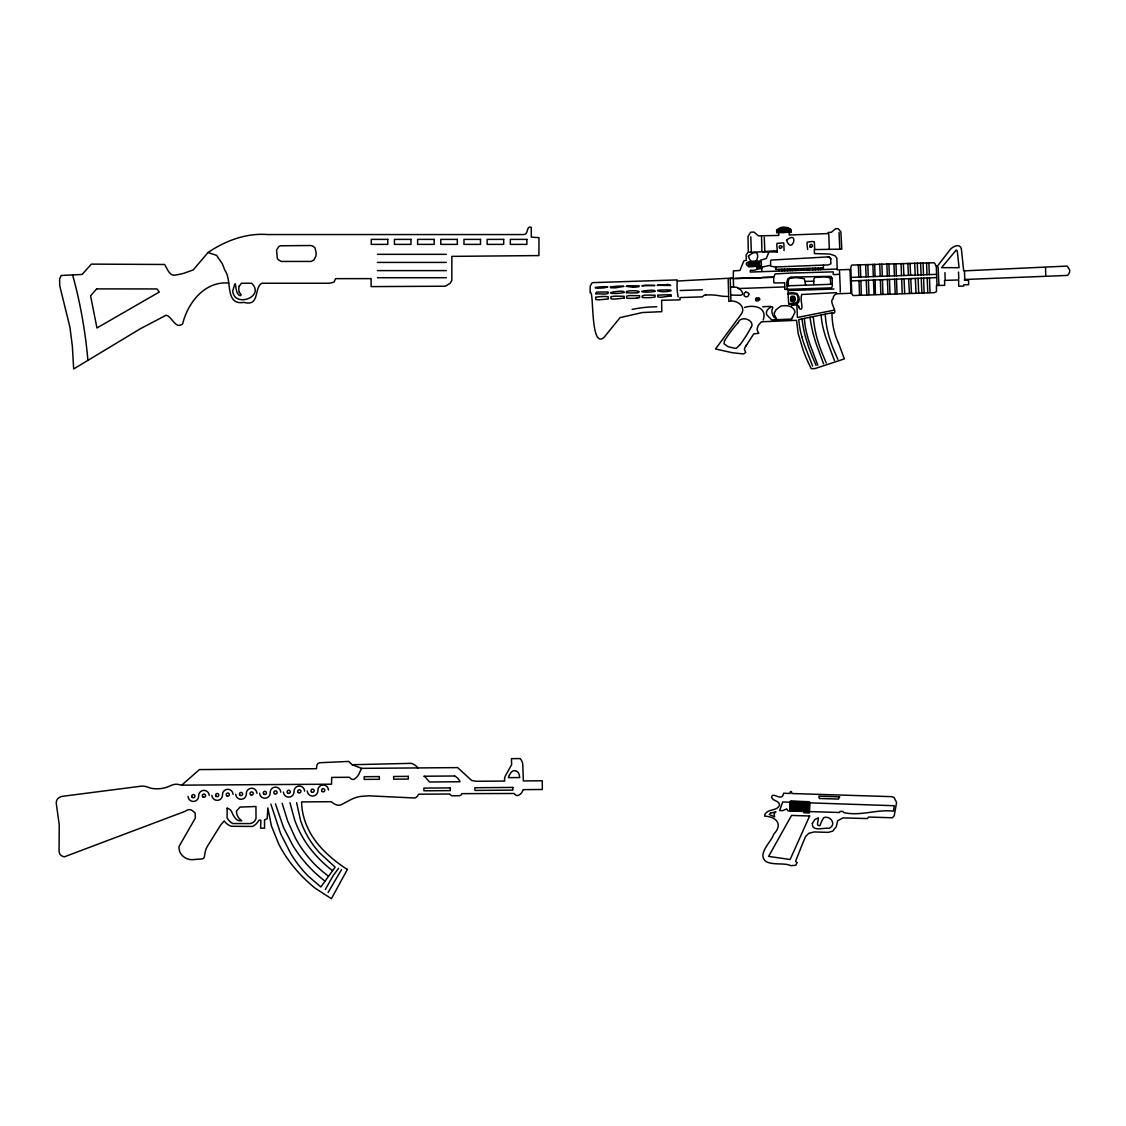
<?xml version="1.0" encoding="UTF-8"?>
<svg xmlns="http://www.w3.org/2000/svg" width="1126" height="1126" viewBox="0 0 1126 1126"><rect width="100%" height="100%" fill="white"/><g stroke="black" fill="none" stroke-linecap="round" stroke-linejoin="round"><path stroke-width="1.5" d="M788.594 231.928L788.721 228.578M789.664 231.928L789.565 229.141M775.617 268.129L775.701 266.778M768.706 252.534L766.285 258.487L760.289 260.331M791.029 811.002L791.339 801.656L790.48 800.98L790.128 811.002L792.085 811.044L792.394 801.698L791.536 801.008L791.184 811.03M793.168 811.086L793.478 801.726L792.62 801.05L792.268 811.072L803.908 811.438L804.217 802.092L803.359 801.416L803.007 811.438M793.366 811.1L793.703 801.079L794.562 801.768L794.252 811.114M794.393 811.142L794.745 801.121L795.603 801.796L795.294 811.156M795.491 811.17L795.843 801.163L796.701 801.839L796.392 811.184L796.898 801.191L797.757 801.881L797.447 811.227M797.644 811.255L797.982 801.233L798.841 801.909L798.531 811.255M798.728 811.283L799.08 801.262L799.939 801.951L799.629 811.297M799.756 811.325L800.107 801.304L800.966 801.979L800.656 811.339M800.867 811.353L801.205 801.346L802.064 802.022L801.754 811.367M801.923 811.396L802.275 801.374L803.134 802.064L802.824 811.41M804.991 811.48L805.301 802.134L804.443 801.445L804.091 811.466L809.27 811.621L809.58 802.275L808.721 801.599L808.369 811.607M805.132 811.508L805.47 801.487L806.329 802.162L806.019 811.508M806.23 811.536L806.582 801.515L807.441 802.205L807.131 811.55M807.286 811.579L807.638 801.557L808.496 802.247L808.187 811.593M831.903 278.066L832.241 279.952A13.836 13.836 0 0 1 832.255 280.712L832.17 283.273A13.554 13.554 0 0 0 832.184 284.259A8.093 8.093 0 0 1 832.339 285.976L831.565 287.848L788.425 289.34L788.313 290.55A6.474 6.474 0 0 0 788.172 291.282L788.101 292.127A24.153 24.153 0 0 0 788.116 294.168M761.767 267.96L761.88 270.761M774.421 312.761L776.067 309.763L780.698 306.117C785.512 305.146 792.028 305.315 794.52 310.368A5.067 5.067 0 0 1 794.956 312.31L792.479 317.433M361.418 768.354L359.053 773.858A15.581 15.581 0 0 1 356.449 777.39A12.372 12.372 0 0 1 354.549 778.981A2.829 2.829 0 0 1 351.565 779.093A7.249 7.249 0 0 1 349.454 777.278L331.706 777.404L331.537 784.203L181.736 785.146L177.486 784.315A11.865 11.865 0 0 0 172.475 784.921L169.449 786.145A27.686 27.686 0 0 1 161.145 788.552A33.836 33.836 0 0 1 153.291 788.608A16.693 16.693 0 0 1 149.857 787.862L147.07 786.919A14.919 14.919 0 0 0 141.412 786.145L61.705 796.42A9.543 9.543 0 0 0 58.017 798.545A5.25 5.25 0 0 0 56.384 801.712A9.909 9.909 0 0 0 56.328 803.767L59.256 825.02L59.059 850.623A8.614 8.614 0 0 0 59.481 853.128A4.757 4.757 0 0 0 61.395 855.633A8.262 8.262 0 0 0 64.337 856.83L185.03 811.353A11.204 11.204 0 0 1 187.972 809.847A4.603 4.603 0 0 1 191.786 810.27L195.094 812.916L195.361 818.053L179.09 846.358A10.852 10.852 0 0 0 180.85 853.747A13.315 13.315 0 0 0 191.842 859.701L202.567 858.871A2.632 2.632 0 0 0 204.341 856.956L205.129 852.354A17.101 17.101 0 0 1 207.156 846.738L220.795 824.795L224.243 820.953A13.47 13.47 0 0 0 227.185 824.077A15.145 15.145 0 0 0 231.463 826.287L252.506 826.428A6.109 6.109 0 0 0 253.702 825.837A15.131 15.131 0 0 0 256.981 822.993L259.191 820.094L260.908 820.235L260.599 828.159L264.568 828.215L264.497 819.897L267.186 818.757L267.847 807.919L271.408 825.893L278.755 844.12A127.731 127.731 0 0 0 293.365 866.485A149.026 149.026 0 0 0 315.027 888.104L331.41 898.689L347.47 869.244A11.682 11.682 0 0 1 345.161 868.076C329.918 857.787 315.618 844.894 307.736 827.948A68.362 68.362 0 0 1 302.922 813.676A56.033 56.033 0 0 1 301.641 801.923L331.128 801.698L333.943 803.697A11.57 11.57 0 0 0 337.138 805.034A6.601 6.601 0 0 0 341.094 804.808L350.819 799.671A31.064 31.064 0 0 1 360.545 796.42L368.638 795.815L414.65 797.996A3.153 3.153 0 0 0 415.663 797.672A5.292 5.292 0 0 0 417.549 796.012L418.576 794.224L449.767 793.985A2.731 2.731 0 0 0 450.541 794.956A5.982 5.982 0 0 0 452.089 795.843L458.535 795.716A4.349 4.349 0 0 0 459.605 795.646A2.871 2.871 0 0 0 461.35 794.548A4.321 4.321 0 0 0 461.871 793.647L514.202 793.492A5.574 5.574 0 0 0 515.694 795.04A2.773 2.773 0 0 0 518.284 795.35A7.178 7.178 0 0 0 521.38 793.056A10.88 10.88 0 0 0 523.168 789.636L542.324 789.495L542.253 780.768L523.337 780.923L522.76 764.301A9.627 9.627 0 0 0 522.028 761.5A11.541 11.541 0 0 0 520.156 758.572L511.471 758.643L511.64 764.638L505.63 775.462A8.192 8.192 0 0 0 504.772 777.616A7.91 7.91 0 0 0 504.73 781.064L475.974 781.275L471.653 780.445L457.635 767.622L361.418 768.354L352.213 764.723L348.666 761.429L322.289 762.612A10.148 10.148 0 0 0 319.193 762.949A3.279 3.279 0 0 0 317.518 764.019A1.9 1.9 0 0 0 317.166 764.653A13.273 13.273 0 0 0 316.533 768.706L199.429 769.593L181.736 785.146M239.233 286.145L241.457 283.259L251.577 283.231C265.145 296.096 236.868 307.384 233.04 292.999A13.259 13.259 0 0 1 232.688 291.198C237.769 272.928 233.082 293.745 240.331 295.716L241.161 294.815L239.345 292.408M325.33 889.484L333.183 875.592L338.616 868.273M801.712 294.491L836.491 292.647M328.074 892.524L341.53 869.61M823.402 265.215L823.402 267.861M751.478 326.99C754.8 319.854 740.542 315.041 738.163 322.683M838.434 343.064L844.387 358.898L814.928 368.596L811.41 368.638A1.534 1.534 0 0 1 810.917 368.146L806.075 357.716A199.189 199.189 0 0 1 803.302 350.622L798.221 333.676L796.546 320.333L761.443 321.797L758.262 325.428L757.122 328.736A4.687 4.687 0 0 0 757.305 330.27L758.741 333.324A1.802 1.802 0 0 1 758.305 333.395L753.773 333.845L745.032 347.371L744.385 349.623L745.778 352.354L744.075 353.634A6.263 6.263 0 0 1 742.836 353.902L732.153 352.705L715.517 348.947L741.541 313.76C746.313 305.892 735.996 299.319 728.803 301.402L728.621 296.321M724.454 340.601L724.074 343.838L727.762 346.47A22.323 22.323 0 0 0 731.238 347.441L735.165 348.328A5.94 5.94 0 0 0 736.432 348.272L739.852 344.753M779.488 228.916L779.079 229.127A9.782 9.782 0 0 0 777.897 229.845L777.883 230.464A16.693 16.693 0 0 0 777.883 231.407L777.953 232.336A31.95 31.95 0 0 0 784.273 232.575L790.593 231.604A19.283 19.283 0 0 0 790.494 230.14L790.325 229.451A5.306 5.306 0 0 0 786.708 227.888L784.442 227.593A5.503 5.503 0 0 0 781.543 227.874L779.488 228.916L779.811 232.223M778.728 229.394L778.77 232.308M208 252.548C225.172 240.851 246.144 232.885 267.326 234.546L523.787 234.56C528.938 234.391 525.842 225.566 531.275 227.311L531.317 237.107L538.988 237.67L538.904 255.574L451.836 256.376L451.836 280.458L450.034 283.372L445.333 286.215L371.101 286.609L371.101 278.629L335.745 278.643L333.859 282.246L329.2 283.259L261.936 283.245C253.702 287.214 260.261 306.976 243.92 302.373C224.398 305.667 232.491 280.233 224.848 270.31A105.239 105.239 0 0 0 222.216 263.667L216.586 255.349L208 252.548L193.236 269.902L183.848 273.294A109.546 109.546 0 0 1 176.064 274.955C169.674 276.996 167.211 268.481 164.635 264.483L91.375 264.117L82.099 274.462L61.156 275.476L59.636 278.938L59.706 285.68L69.939 327.216L72.36 346.315L73.669 368.962L140.3 328.778L165.944 315.308A3.181 3.181 0 0 1 167.38 315.618C172.405 318.095 176.008 329.397 182.623 323.936C187.803 302.683 204.693 280.979 228.662 283.062M781.36 228.001L781.5 232.223M955.932 250.408L941.547 267.664L959.085 267.664L957.269 250.774L955.932 250.408A2.745 2.745 0 0 1 956.396 250.296M780.628 228.381L780.712 231.689A3.533 3.533 0 0 1 780.797 232.195M811.199 247.284L810.101 247.016M745.665 292.113L744.61 292.887A3.505 3.505 0 0 0 744.159 295.716L745.75 296.87A3.8 3.8 0 0 0 748.508 295.702L748.917 293.97M763.977 266.651L769.48 265.497M832.536 312.676L798.784 319.545A82.367 82.367 0 0 0 801.853 336.66M833.69 310.269L797.377 317.462L796.912 305.385M637.246 292.661C643.636 291.043 632.488 290.494 630.49 290.846A24.505 24.505 0 0 0 629.054 290.888L626.394 291.465L626.464 292.746M790.874 278.221L794.562 277.784A62.324 62.324 0 0 1 796.321 277.601L804.33 278.741L805.709 285.188M816.266 277.32L816.899 277.249A62.296 62.296 0 0 1 824.148 276.785L827.511 277.095M636.795 298.108L639.568 297.658L639.596 296.434A2.379 2.379 0 0 0 639.484 295.716L630.715 295.589A26.011 26.011 0 0 0 628.955 295.659L626.591 296.152L626.689 298.207A67.236 67.236 0 0 0 636.795 298.151M791.353 305.582L793.577 305.16A16.566 16.566 0 0 1 794.773 304.977L795.983 304.921A2.815 2.815 0 0 1 799.038 306.905M730.267 278.685L732.59 278.375A1.9 1.9 0 0 1 733.322 278.53L773.646 277.235A10.669 10.669 0 0 0 774.055 276.419L775.152 273.914L790.776 273.083L833.198 271.873L833.296 274.491A6.094 6.094 0 0 0 834.267 274.617L838.532 274.322M788.383 293.14L790.776 292.873A26.475 26.475 0 0 1 792.423 292.732L797.067 293.534L798.827 296.701A12.062 12.062 0 0 1 799.164 299.643A4.377 4.377 0 0 1 795.716 304.217M788.313 290.55L834.014 289.016M788.411 293.999L792.915 293.787A35.385 35.385 0 0 1 794.421 293.802M851.298 280.895L936.691 277.601M830.692 258.881A2.379 2.379 0 0 0 829.313 257.221L828.483 256.981A4.265 4.265 0 0 0 827.765 256.925L771.24 260.064A2.407 2.407 0 0 0 770.62 260.852L770.578 266.102L775.04 267.003L828.286 264.906L830.889 263.864L830.664 258.896M762.682 306.736L770.465 306.399M837.139 269.072L750.31 272.07A5.714 5.714 0 0 1 750.465 270.212C755.63 271.028 757.305 268.509 761.781 268.495M749.057 252.323L761.232 251.83M791.733 319.094L771.648 319.868L766.764 314.816A4.659 4.659 0 0 1 766.482 312.507C765.849 309.298 775.645 302.936 771.972 309.833A9.74 9.74 0 0 0 773.998 317.11L776.405 318.855L775.279 316.476A4.701 4.701 0 0 1 774.392 312.761M823.402 267.918L775.758 269.452A5.151 5.151 0 0 1 775.617 268.129M787.229 289.382L787.102 286.722A13.568 13.568 0 0 1 787.116 285.835L832.184 284.259M744.553 307.412C754.251 304.456 767.453 307.285 763.217 319.995M762.555 277.489L773.646 277.235L773.829 281.838A7.361 7.361 0 0 0 774.041 282.879A84.366 84.366 0 0 0 776.039 282.922L784.681 282.823L784.752 288.833A4.968 4.968 0 0 0 784.822 289.452L788.425 289.34M851.172 277.376L936.579 274.35M737.994 288.538L784.738 286.933M761.598 277.798L735.053 278.53M730.549 286.919L737.08 287.355A11.682 11.682 0 0 1 737.868 287.918C740.401 288.861 745.482 294.562 740.669 295.209A18.368 18.368 0 0 1 739.444 295.265L732.801 295.125A65.407 65.407 0 0 0 730.746 295.139L730.239 279.051M680.104 290.536L702.497 289.79M656.754 306.751L651.391 306.934A127.618 127.618 0 0 0 647.9 307.145L645.55 307.356A121.228 121.228 0 0 0 632.136 309.397M705.903 294.942L710.858 294.899A51.289 51.289 0 0 1 717.684 295.476L719.401 295.758A42.042 42.042 0 0 0 728.621 296.391M352.213 764.723L411.215 763.344A12.541 12.541 0 0 1 414.762 764.976A14.244 14.244 0 0 1 417.901 767.932M805.54 281.387L813.901 281.204M788.101 294.168L788.664 303.373L790.888 303.485A25.011 25.011 0 0 0 792.803 303.513L796.758 302.514L797.926 299.671A9.543 9.543 0 0 0 797.884 296.856L797.799 296.574A3.674 3.674 0 0 0 794.421 293.633M377.379 254.335L446.346 254.335M377.379 262.414L446.346 262.414M377.379 270.606L446.346 270.606M377.379 277.728L446.346 277.728M607.998 292.056L598.863 292.028A18.565 18.565 0 0 0 596.47 292.225L595.612 293.914A58.777 58.777 0 0 1 598.821 293.886L604.127 294.041A25.997 25.997 0 0 0 605.197 294.027L607.449 293.717A3.082 3.082 0 0 0 608.068 293.45L608.068 292.394M597.737 288.101L600.059 288.087A81.762 81.762 0 0 0 603.944 287.89L607.801 286.947A26.785 26.785 0 0 0 601.608 286.806L595.387 287.369A1.548 1.548 0 0 0 595.401 287.989A39.565 39.565 0 0 0 597.737 288.101M632.728 287.229L626.197 286.314A23.956 23.956 0 0 1 631.77 285.751L637.457 285.863A42.915 42.915 0 0 0 639.075 285.863L639.118 286.567A26.644 26.644 0 0 1 632.728 287.172M756.883 267.312L756.672 268.706M750.521 265.483L748.438 265.412A3.814 3.814 0 0 1 748.368 264.906L748.382 263.371A52.852 52.852 0 0 1 752.886 262.78L758.628 262.822A10.866 10.866 0 0 1 759.459 262.949L759.515 263.991A12.485 12.485 0 0 1 759.515 265.018M831.044 276.714L830.27 276.447A10.021 10.021 0 0 0 829.665 276.349L790.733 277.109L787.89 278.685L786.807 282.246A14.948 14.948 0 0 0 787.046 285.385L787.116 285.779M313.169 246.397L315.055 247.931L316.125 252.646A15.201 15.201 0 0 1 315.829 256.362L313.943 259.867L311.226 261.443L281.303 261.443L278.629 259.993A5.588 5.588 0 0 1 277.32 258.234L276.574 249.972L278.657 246.847A6.545 6.545 0 0 1 280.304 245.778L310.396 245.524A6.897 6.897 0 0 1 313.169 246.397M837.857 359.363L833.282 348.736A130.996 130.996 0 0 1 831.579 344.317L830.129 340.108A107.223 107.223 0 0 1 825.175 314.168M816.04 365.429L811.41 354.451A160.202 160.202 0 0 1 808.595 347.061L805.372 336.604A130.912 130.912 0 0 1 802.008 318.883M826.245 363.008L821.698 352.072A142.819 142.819 0 0 1 819.489 346.132L817.575 340.108A117.484 117.484 0 0 1 813.296 316.589M812.634 366.147L804.302 344.697A150.715 150.715 0 0 1 803.091 341.065L801.782 336.688M834.465 360.517L826.034 338.138A139.68 139.68 0 0 1 824.908 334.577L823.894 331.002A82.916 82.916 0 0 1 821.107 314.984M823.57 363.853L816.688 345.26A173.432 173.432 0 0 1 812.958 332.874L811.184 324.724A99.764 99.764 0 0 1 810.087 317.236M798.728 307.074L798.784 307.201A8.656 8.656 0 0 0 799.263 308.186A6.165 6.165 0 0 0 799.727 308.904C803.134 311.297 801.74 303.33 801.36 302.078A21.295 21.295 0 0 1 801.628 294.505M817.842 365.232L810.199 345.105A161.877 161.877 0 0 1 808.989 341.459L807.455 336.322M282.147 803.302L287.665 821.037L295.35 837.969A117.512 117.512 0 0 0 309.749 858.899A109.757 109.757 0 0 0 328.426 876.098M275.448 803.781L283.485 827.385L292.816 845.513A130.405 130.405 0 0 0 324.893 881.067M270.859 804.105L280.768 834L290.747 853.564A122.326 122.326 0 0 0 307.905 875.845L320.882 886.964L335.154 867.161L319.587 852.832A93.106 93.106 0 0 1 307.708 836.505A86.266 86.266 0 0 1 300.459 820.122L296.617 802.613M72.585 274.8C80.284 302.711 85.365 331.311 87.884 360.165M794.266 297.926L793.999 297.236A1.436 1.436 0 0 0 791.494 297.785L791.367 298.545A4.687 4.687 0 0 0 791.691 300.445L792.282 301.163A2.942 2.942 0 0 0 793.07 301.121L794.224 299.769A6.967 6.967 0 0 0 794.337 298.826A4.223 4.223 0 0 0 794.28 297.926M289.959 802.754L294.702 820.066A103.508 103.508 0 0 0 313.718 852.861A124.733 124.733 0 0 0 332.494 870.623M790.79 300.417L790.762 300.262A21.647 21.647 0 0 1 790.677 297.799A1.59 1.59 0 0 1 791.733 296.237L792.451 296.18A5.363 5.363 0 0 1 794.21 296.434L794.618 296.659A8.276 8.276 0 0 1 795.153 299.094M610.545 287.538L610.517 286.849A44.871 44.871 0 0 0 612.164 286.736L617.949 286.187A25.152 25.152 0 0 1 623.677 286.328M813.971 284.554L813.732 282.584A14.539 14.539 0 0 1 813.662 281.359L813.732 280.121A3.223 3.223 0 0 1 816.195 277.066M840.249 291.986L840.249 291.338A116.597 116.597 0 0 0 840.249 288.073L839.503 271.169M788.552 285.779L788.313 283.471A14.807 14.807 0 0 1 788.242 282.246L788.327 281.007A3.209 3.209 0 0 1 790.804 277.953M623.677 286.398L616.274 287.721A25.138 25.138 0 0 1 610.531 287.609M907.823 263.4L908.457 275.349M908.64 278.671L909.414 293.224M777.292 250.76L776.827 245.637A9.599 9.599 0 0 1 777.01 243.343L782.908 242.949A11.302 11.302 0 0 1 783.738 243.033A31.444 31.444 0 0 1 783.893 244.905L784.048 250.549M938.071 267.003L938.929 284.343M807.68 249.55L807.117 245.313A7.389 7.389 0 0 1 807.328 242.132L811.382 241.597A6.376 6.376 0 0 1 814.365 241.837L814.633 249.142M910.047 263.343L910.61 275.265M910.765 278.601L911.455 293.154M785.723 227.902L785.92 232.026M783.724 227.916L783.921 232.097M920.575 263.048L921.096 274.899M921.237 278.192L921.884 292.788M914.692 263.217L915.213 275.11M915.354 278.418L916.001 292.999M903.362 263.526L903.897 275.504M904.037 278.854L904.685 293.393M893.917 263.794L894.452 275.842M894.593 279.22L895.24 293.717M839.039 232.435L839.771 248.959M926.543 262.879L927.036 274.688M927.177 277.967L927.796 292.577M764.258 237.29L764.835 251.084M928.866 262.822L929.344 274.603M929.471 277.883L930.062 292.493M917.282 263.146L917.774 275.011M918.084 278.319L918.675 292.901M850.031 270.141L850.946 292.31M858.35 264.779L858.828 277.193M858.969 280.571L859.532 294.97M958.522 272.056L958.775 278.854M936.283 266.327L936.973 285.047M901.053 263.597L901.504 275.589M901.63 278.952L902.193 293.478M879.744 264.188L880.208 276.349M880.335 279.769L880.884 294.224M872.875 264.385L873.34 276.588M873.48 280.036L874.029 294.463M867.794 264.526L868.259 276.771M868.399 280.219L868.948 294.646M865.655 264.582L866.119 276.855M866.26 280.304L866.809 294.716M784.667 227.902L784.822 232.083M758.84 262.977L758.91 265.032M758.192 263.005L758.262 265.06M757.629 263.02L757.699 265.074M757.01 263.048L757.08 265.103M756.39 263.076L756.461 265.131M755.799 263.09L755.87 265.145M755.124 263.118L755.194 265.173M754.448 263.146L754.519 265.187M753.238 263.188L753.308 265.243M752.632 263.217L752.717 265.257M751.985 263.231L752.069 265.286M751.45 263.259L751.535 265.3M750.746 263.287L750.831 265.328M750.155 263.301L750.24 265.342M749.452 263.329L749.536 265.37M748.917 263.357L749.001 265.384M923.067 262.977L923.489 274.814M923.602 278.108L924.122 292.704M895.958 263.737L896.395 275.771M896.507 279.149L897.028 293.661M888.921 263.934L889.343 276.025M889.47 279.417L889.976 293.9M886.866 263.991L887.302 276.095M887.415 279.487L887.935 293.97M881.883 264.131L882.305 276.278M882.432 279.684L882.939 294.153M850.89 269.733L851.735 292.76M820.685 267.946L820.741 269.635M818.306 268.03L818.377 269.719M815.266 268.129L815.337 269.832M812.676 268.213L812.733 269.916M808.848 268.34L808.904 270.043M807.046 268.41L807.103 270.113M803.894 268.509L803.95 270.226M801.515 268.593L801.585 270.296M798.25 268.706L798.32 270.409M795.435 268.79L795.491 270.507M792.507 268.889L792.563 270.62M790.255 268.973L790.311 270.69M786.708 227.86L786.849 231.998M787.553 269.058L787.609 270.789M784.498 269.156L784.569 270.887M781.796 269.255L781.866 270.986M778.868 269.339L778.939 271.084M964.489 271.535L964.729 278.657M944.939 272.633L945.164 279.304M860.306 264.723L860.728 277.038M860.855 280.515L861.348 294.899M828.778 233.983L829.285 248.621M733.322 278.53L733.561 286.806M782.64 227.945L782.767 232.153M750.817 236.798L751.295 251.9M874.677 264.329L875.029 276.532M830.594 284.315L830.425 280.275A25.448 25.448 0 0 0 830.298 278.938M753.913 263.16L753.984 265.215M728.184 279.417L728.635 295.209M788.664 303.373L788.693 304.119L793.9 303.921A48.7 48.7 0 0 0 795.632 303.781M787.595 228.254L787.693 231.914M761.528 236.826L761.908 251.098M730.746 295.139L730.858 299.924M1045.561 267.96L1045.73 275.265M875.113 279.966L875.451 294.421M239.388 292.394A8.755 8.755 0 0 1 239.402 285.793M838.42 343.064A70.783 70.783 0 0 1 832.015 313.225C839.982 314.154 828.018 301.515 833.085 298.812A4.842 4.842 0 0 1 837.758 293.717L851.495 293.267L853.044 295.561L934.636 292.633L936.522 291.535L936.424 285.582L944.714 285.314L944.559 280.416L958.62 279.952L958.705 286.229L963.786 286.06L963.617 284.836L968.684 284.667L968.515 280.149L964.475 280.219L964.447 279.501L1067.701 275.42L1069.545 272.478A8.051 8.051 0 0 0 1069.658 270.015L1067.237 266.074L963.687 270.887L961.337 248.79C959.619 242.315 951.076 247.27 949.021 251.126L937.465 266.032C934.735 267.115 936.03 261.514 932.356 262.808L851.988 265.046A1.675 1.675 0 0 0 851.383 265.426L850.482 269.452L837.237 269.888L836.843 258.107L835.042 255.785L829.848 254.068L814.436 253.561L814.295 249.592L841.798 249.127L840.855 231.872L838.208 228.677L835.647 228.677L831.382 232.266L828.173 232.505L828.004 233.575L789.227 235.01L789.143 232.547L791.17 232.477L791.071 229.507L786.469 227.311L781.064 227.41L776.63 229.831L776.771 232.829L778.657 232.744L778.784 235.447L758.417 235.855L754.026 232.069L750.662 232.209L748.002 236.516L748.297 252.027L746.13 254.729L746.327 260.345L743.878 260.824L739.923 270.479L733.406 270.887L733.265 278.009L677.219 281.036L677.19 279.924L592.881 282.626A2.59 2.59 0 0 0 591.938 283.034L590.193 286.201L590.137 292.76C594.289 288.932 589.855 349.13 603.846 337.589L620.074 317.616L642.453 312.521L661.807 311.677L661.638 300.276L680.076 299.84L679.991 297.588L702.525 296.828A4.828 4.828 0 0 1 705.875 294.773M745.581 346.372A33.977 33.977 0 0 1 746.566 344.795M791.592 319.08A2.322 2.322 0 0 1 792.521 317.476M827.765 256.925A3.983 3.983 0 0 1 828.905 257.066M829.116 257.15A2.435 2.435 0 0 1 830.707 258.881M678.162 296.954A54.118 54.118 0 0 1 677.247 281.134M807.525 336.294A80.073 80.073 0 0 1 804.386 318.391M827.526 277.362A3.885 3.885 0 0 1 830.622 278.671M831.044 276.714A3.491 3.491 0 0 1 831.889 278.066M795.209 299.783A2.168 2.168 0 0 1 793.126 301.74M793.126 301.641A3.73 3.73 0 0 1 792.169 301.641A1.745 1.745 0 0 1 790.705 300.614M759.529 265.117A47.954 47.954 0 0 1 750.535 265.398M763.963 266.595A29.093 29.093 0 0 1 756.883 267.369M637.246 292.718A54.836 54.836 0 0 1 626.464 292.661M724.609 340.685A132.136 132.136 0 0 1 738.079 322.613M751.309 326.906A133.023 133.023 0 0 1 739.951 344.823M745.665 292.141A3.012 3.012 0 0 1 748.776 294.027M810.115 247.002A2.153 2.153 0 0 1 810.016 244.975L810.678 244.441A1.9 1.9 0 0 1 812.029 244.75L812.493 245.735A2.28 2.28 0 0 1 811.184 247.256M233.082 794.365A5.306 5.306 0 0 0 227.551 789.298A5.306 5.306 0 0 0 222.484 794.843A5.306 5.306 0 0 1 217.431 800.375A5.306 5.306 0 0 1 211.885 795.322M280.782 792.197A5.306 5.306 0 0 0 275.237 787.13A5.306 5.306 0 0 0 270.184 792.676A5.306 5.306 0 0 1 265.131 798.221A5.306 5.306 0 0 1 259.585 793.154M209.239 795.449A5.306 5.306 0 0 0 203.693 790.382A5.306 5.306 0 0 0 198.64 795.927A5.306 5.306 0 0 1 193.588 801.459A5.306 5.306 0 0 1 188.042 796.406M328.482 790.03A5.306 5.306 0 0 0 322.937 784.977A5.306 5.306 0 0 0 317.884 790.508A5.306 5.306 0 0 1 312.817 796.054A5.306 5.306 0 0 1 307.285 790.987M304.625 791.114A5.306 5.306 0 0 0 299.094 786.061A5.306 5.306 0 0 0 294.027 791.592A5.306 5.306 0 0 1 288.974 797.138A5.306 5.306 0 0 1 283.428 792.071M256.939 793.281A5.306 5.306 0 0 0 251.394 788.214A5.306 5.306 0 0 0 246.341 793.76A5.306 5.306 0 0 1 241.274 799.305A5.306 5.306 0 0 1 235.742 794.238M227.1 808.158L227.1 817.8A14.005 14.005 0 0 0 229.211 820.755A16.876 16.876 0 0 0 232.688 823.542L249.564 823.57A8.797 8.797 0 0 0 251.619 823.162A6.432 6.432 0 0 0 254.983 820.572A9.754 9.754 0 0 0 256.024 818.461L255.94 806.483L240.035 807.089L236.446 811.058A13.611 13.611 0 0 0 236.826 813.873A10.81 10.81 0 0 0 239.556 818.813A13.808 13.808 0 0 0 241.738 820.657L240.091 820.77A6.024 6.024 0 0 1 235.475 818.461A26.25 26.25 0 0 1 232.083 812.761L231.717 811.818A5.785 5.785 0 0 0 229.437 809.214A10.598 10.598 0 0 0 227.1 808.158M803.95 811.86L803.936 812.775L809.355 812.986L809.383 812.057L803.95 811.86M595.71 297.475L595.795 299.488L598.103 299.826A23.604 23.604 0 0 0 599.82 299.755L608.293 298.967A2.984 2.984 0 0 0 608.364 298.151L608.195 296.771A32.879 32.879 0 0 0 601.171 296.588A64.041 64.041 0 0 0 595.724 297.194L595.71 297.475M624.17 298.052L615.936 298.981A31.598 31.598 0 0 1 611.01 298.883L610.911 296.687A30.74 30.74 0 0 1 616.626 296.166L624.071 296.237A2.632 2.632 0 0 1 624.184 296.997L624.17 298.052M642.284 296.11L642.369 297.546A72.627 72.627 0 0 0 651.588 297.531L655.065 297.025L655.093 295.871A2.125 2.125 0 0 0 654.98 295.195L646.352 295.096A24.758 24.758 0 0 0 644.297 295.181L642.284 296.11M657.584 290.452C661.694 293.914 684.186 288.974 660.399 290.086A18.917 18.917 0 0 0 658.837 290.198L657.584 290.452M654.628 285.596L641.876 285.765A23.055 23.055 0 0 1 647.38 285.202L652.981 285.328A41.704 41.704 0 0 0 654.572 285.328L654.628 285.596M654.853 291.381C648.112 293.056 631.503 291.62 650.701 290.241A24.533 24.533 0 0 1 652.433 290.184L654.783 290.536L654.853 291.381M671.152 295.927L662.158 297.137A24.054 24.054 0 0 1 659.4 297.165L657.865 296.898L657.725 295.772A1.97 1.97 0 0 1 657.767 295.111L671.04 294.66L671.152 295.927M623.959 292.521C615.894 294.562 600.651 292.943 619.652 291.198A25.645 25.645 0 0 1 621.116 291.141L623.874 291.55L623.959 292.521M758.051 299.023L757.108 299.263L756.925 297.827A1.492 1.492 0 0 0 755.771 298.545L755.659 299.094A3.505 3.505 0 0 0 755.87 300.712L756.503 300.98A8.712 8.712 0 0 0 758.46 300.614L759.895 299.53L759.234 298.066A2.618 2.618 0 0 0 758.234 297.813L758.051 299.023M796.912 862.699L795.871 865.261L790.776 865.669C783.541 861.545 762.105 868.033 762.964 854.535C764.273 846.766 771.366 841.038 773.787 834.141C783.4 824.021 775.969 816.674 764.723 816.153L764.779 814.802C767.707 808.158 776.856 811.804 779.6 805.104C779.234 800.403 772.957 801.248 771.563 797.419C772.563 790.677 781.88 802.768 783.612 793.267L790.058 793.45L790.396 791.592L791.423 791.634L791.93 793.534L891.356 796.645L894.072 797.447L896.592 802.486L894.199 815.815L892.383 817.786L868.653 817.026L867.386 818.56L842.98 817.912L837.645 820.741L836.238 826.836L832.691 831.157L828.229 832.367L814.253 831.945L808.764 833.31L805.625 836.491L802.796 843.05L795.603 861.221L796.912 862.699M790.142 802.205L789.847 810.875L787.989 810.79L786.68 808.904L782.739 810.636L779.614 810.523L782.711 801.979L790.142 802.205M809.735 802.866L809.425 811.593L839.433 812.493L840.08 811.396L842.924 811.494L844.05 812.676C861.094 816.294 876.535 809.13 893.411 811.17L894.311 805.723L809.735 802.866M777.362 251.999L762.133 251.788L772.394 250.943A35.469 35.469 0 0 1 774.477 250.859L777.306 251.154L777.362 251.999M781.894 246.735L781.88 246.833A2.182 2.182 0 0 1 780.585 248.396L779.656 248.325A2.111 2.111 0 0 1 779.445 246.186L780.107 245.651A1.858 1.858 0 0 1 781.416 245.961L781.894 246.735M657.359 285.314L670.674 285.469L668.788 284.526A23.125 23.125 0 0 0 667.099 284.554L657.359 285.314M812.381 823.359C811.565 832.255 824.091 827.385 829.088 828.314C836.674 824.908 831.087 815.548 823.95 817.532A21.901 21.901 0 0 0 820.164 825.513A1.844 1.844 0 0 1 817.476 824.007L818.518 817.814L815.013 819.39L812.381 823.359M748.396 256.165C755.363 276.334 765.159 241.851 748.396 256.165M786.539 240.218C792.085 255.518 799.727 229.352 786.539 240.218M761.063 261.598L761.443 264.694A3.322 3.322 0 0 1 761.218 266.003L750.803 266.792A24.617 24.617 0 0 1 748.987 266.82C739.416 260.782 757.981 260.556 761.063 261.556M839.574 796.856L838.49 799.08L819.32 798.475L818.898 796.166L839.574 796.856M792.169 297.954L792.127 298.08A3.139 3.139 0 0 0 792.155 299.798L792.845 300.515L793.633 299.812A2.928 2.928 0 0 0 793.788 298.01L793.154 297.278L792.169 297.954M509.388 775.209L508.389 777.644L519.719 777.559L519.269 774.998A7.319 7.319 0 0 0 518.171 772.619A4.574 4.574 0 0 0 514.427 770.677A3.702 3.702 0 0 0 512.217 771.409A7.122 7.122 0 0 0 510.669 772.985L509.388 775.209M809.636 815.998L790.128 859.49L768.622 856.407L791.536 815.421L809.636 815.998M96.667 288.889L90.587 295.814L96.949 327.962L159.301 292.028L157.007 288.946L96.667 288.889M770.522 813.099L769.255 814.464L774.646 816.857L774.026 813.619L775.941 811.846L770.522 813.099M379.321 776.588L364.177 776.701L364.191 779.403L379.349 779.291L379.321 776.588M408.302 776.363L393.636 776.476L393.65 779.178L408.33 779.065L408.302 776.363M454.623 775.997L423.812 776.236A4.476 4.476 0 0 1 425.375 777.236L429.513 781.993L460.013 781.754A9.754 9.754 0 0 0 457.269 777.841A14.919 14.919 0 0 0 454.623 775.997M450.316 787.904L423.897 788.101L423.925 790.804L450.344 790.607L450.316 787.904M512.893 787.426L474.89 787.721L474.905 790.424L512.893 790.128L512.893 787.426M387.794 239.388L371.256 239.388L371.256 244.384L387.794 244.384L387.794 239.388M410.976 239.388L394.438 239.388L394.438 244.384L410.976 244.384L410.976 239.388M434.157 239.388L417.605 239.388L417.605 244.384L434.157 244.384L434.157 239.388M457.325 239.388L440.787 239.388L440.787 244.384L457.325 244.384L457.325 239.388M480.506 239.388L463.968 239.388L463.968 244.384L480.506 244.384L480.506 239.388M503.688 239.388L487.136 239.388L487.136 244.384L503.688 244.384L503.688 239.388M526.869 239.388L510.317 239.388L510.317 244.384L526.869 244.384L526.869 239.388M250.563 794.689A1.59 1.59 0 0 0 253.195 793.858A1.59 1.59 0 0 0 251.154 792A1.59 1.59 0 0 0 250.563 794.689M202.863 796.856A1.59 1.59 0 0 0 205.495 796.026A1.59 1.59 0 0 0 203.454 794.168A1.59 1.59 0 0 0 202.863 796.856M192.264 797.335A1.59 1.59 0 0 0 194.897 796.504A1.59 1.59 0 0 0 192.856 794.646A1.59 1.59 0 0 0 192.264 797.335M311.508 791.93A1.59 1.59 0 0 0 314.14 791.099A1.59 1.59 0 0 0 312.099 789.242A1.59 1.59 0 0 0 311.508 791.93M274.406 793.619A1.59 1.59 0 0 0 277.038 792.774A1.59 1.59 0 0 0 274.997 790.916A1.59 1.59 0 0 0 274.406 793.619M263.808 794.097A1.59 1.59 0 0 0 266.44 793.253A1.59 1.59 0 0 0 264.399 791.395A1.59 1.59 0 0 0 263.808 794.097M322.106 791.451A1.59 1.59 0 0 0 324.738 790.621A1.59 1.59 0 0 0 322.698 788.749A1.59 1.59 0 0 0 322.106 791.451M287.665 793.014A1.59 1.59 0 0 0 290.283 792.183A1.59 1.59 0 0 0 288.256 790.325A1.59 1.59 0 0 0 287.665 793.014M226.72 795.772A1.59 1.59 0 0 0 229.338 794.942A1.59 1.59 0 0 0 227.311 793.084A1.59 1.59 0 0 0 226.72 795.772M298.263 792.535A1.59 1.59 0 0 0 300.881 791.691A1.59 1.59 0 0 0 298.854 789.833A1.59 1.59 0 0 0 298.263 792.535M239.965 795.181A1.59 1.59 0 0 0 242.597 794.337A1.59 1.59 0 0 0 240.556 792.479A1.59 1.59 0 0 0 239.965 795.181M216.122 796.251A1.59 1.59 0 0 0 218.74 795.42A1.59 1.59 0 0 0 216.713 793.563A1.59 1.59 0 0 0 216.122 796.251"/></g></svg>
